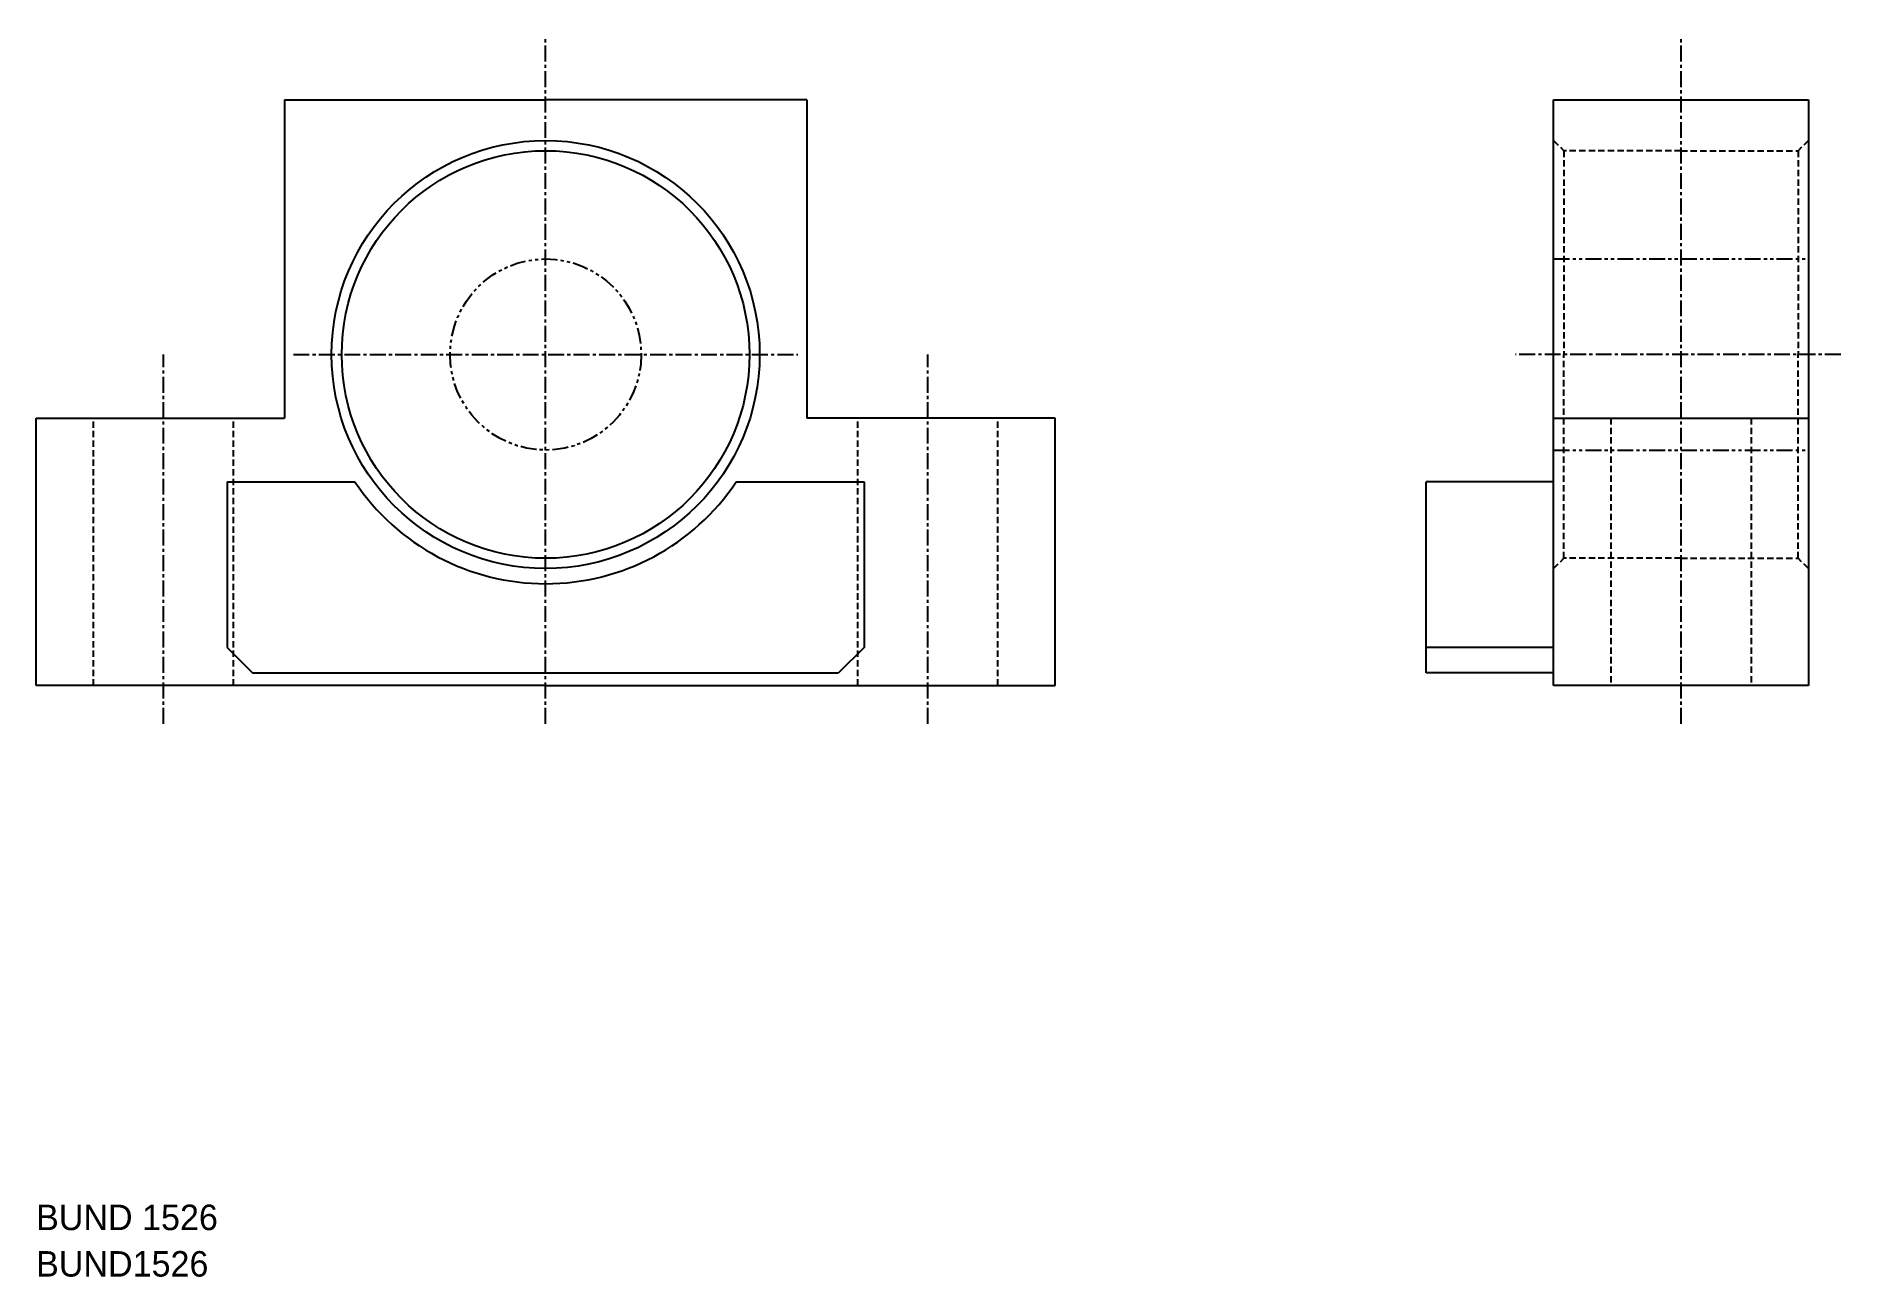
# Model space of a CAD drawing. Extents: x 66 to 208, y 32 to 129.
import ezdxf

# ---------------------------------------------------------------- set-up
doc = ezdxf.new("R2010")
doc.units = 0
doc.header["$MEASUREMENT"] = 0
for name, pattern in [('CENTER', [2, 1.25, -0.25, 0.25, -0.25]), ('DASHED', [0.75, 0.5, -0.25]), ('PHANTOM', [2.5, 1.25, -0.25, 0.25, -0.25, 0.25, -0.25])]:
    doc.linetypes.add(name, pattern=pattern)
doc.layers.get('0').update_dxf_attribs({"linetype": 'CONTINUOUS'})
doc.layers.add('CENTER', color=1, linetype='CENTER')

msp = doc.modelspace()

# ---------------------------------------------------------------- linework, layer by layer
at = {"color": 7, "linetype": 'Continuous'}
for p, q in [((85.94, 123.95), (85.94, 98.95)), ((85.94, 123.95), (106.44, 123.95)), ((126.94, 123.95), (106.44, 123.95)), ((126.94, 123.95), (126.94, 98.95)), ((185.57, 77.95), (185.57, 123.95)), ((185.57, 123.95), (205.57, 123.95)), ((205.57, 123.95), (205.57, 77.95)), ((66.44, 77.95), (66.44, 98.95)), ((146.44, 77.95), (146.44, 98.95)), ((185.57, 98.95), (205.57, 98.95)), ((81.44, 93.95), (91.47, 93.95)), ((81.44, 93.95), (81.44, 80.95)), ((121.41, 93.95), (131.44, 93.95)), ((131.44, 93.95), (131.44, 80.95)), ((185.57, 93.95), (175.57, 93.95)), ((175.57, 78.95), (175.57, 93.95)), ((185.57, 78.95), (185.57, 93.95)), ((81.44, 80.95), (83.44, 78.95)), ((131.44, 80.95), (129.44, 78.95)), ((185.57, 80.95), (175.57, 80.95)), ((106.44, 77.95), (66.44, 77.95)), ((83.44, 78.95), (129.44, 78.95)), ((106.44, 77.95), (146.44, 77.95)), ((185.57, 78.95), (175.57, 78.95)), ((205.57, 77.95), (185.57, 77.95))]:
    msp.add_line(p, q, dxfattribs=at)
at = {"color": 3, "linetype": 'DASHED'}
for p, q in [((185.57, 120.75), (186.37, 119.95)), ((205.57, 120.75), (204.77, 119.95)), ((186.37, 119.95), (186.37, 103.95)), ((195.57, 119.95), (186.37, 119.95)), ((195.57, 119.95), (204.77, 119.95)), ((204.77, 119.95), (204.77, 103.95)), ((186.37, 87.95), (186.37, 103.95)), ((204.77, 87.95), (204.77, 103.95)), ((70.94, 77.95), (70.94, 98.95)), ((81.94, 77.95), (81.94, 98.95)), ((130.94, 77.95), (130.94, 98.95)), ((141.94, 77.95), (141.94, 98.95)), ((190.07, 98.95), (190.07, 77.95)), ((201.07, 98.95), (201.07, 77.95)), ((185.57, 87.15), (186.37, 87.95)), ((195.57, 87.95), (186.37, 87.95)), ((195.57, 87.95), (204.77, 87.95)), ((205.57, 87.15), (204.77, 87.95))]:
    msp.add_line(p, q, dxfattribs=at)
at = {"color": 3, "linetype": 'PHANTOM'}
for p, q in [((185.57, 111.45), (205.57, 111.45)), ((185.57, 96.45), (205.57, 96.45))]:
    msp.add_line(p, q, dxfattribs=at)
at = {"color": 7, "linetype": 'Continuous'}
for points in [[(66.44, 98.95), (85.94, 98.95)], [(146.44, 98.95), (126.94, 98.95)]]:
    msp.add_lwpolyline(points, dxfattribs=at)
for radius in [16.8, 16]:
    msp.add_circle((106.44, 103.95), radius, dxfattribs=at)
at = {"color": 3, "linetype": 'PHANTOM'}
msp.add_circle((106.44, 103.95), 7.5, dxfattribs=at)
at = {"color": 7, "linetype": 'Continuous'}
msp.add_arc((106.44, 103.95), 18, 213.749, 326.251, dxfattribs=at)
at = {"layer": 'CENTER', "color": 1, "linetype": 'CENTER'}
for p, q in [((106.44, 74.95), (106.44, 128.95)), ((195.57, 74.95), (195.57, 128.95)), ((76.44, 74.95), (76.44, 103.95)), ((86.64, 103.95), (126.24, 103.95)), ((136.44, 74.95), (136.44, 103.95)), ((208.12, 103.95), (182.57, 103.95))]:
    msp.add_line(p, q, dxfattribs=at)

# ---------------------------------------------------------------- texts
at = {"color": 7, "linetype": 'Continuous'}
for s, p in [('BUND 1526', (66.44, 35.2)), ('BUND1526', (66.44, 31.55))]:
    msp.add_text(s, height=2, dxfattribs=at).set_placement(p)

doc.saveas('drawing.dxf')
